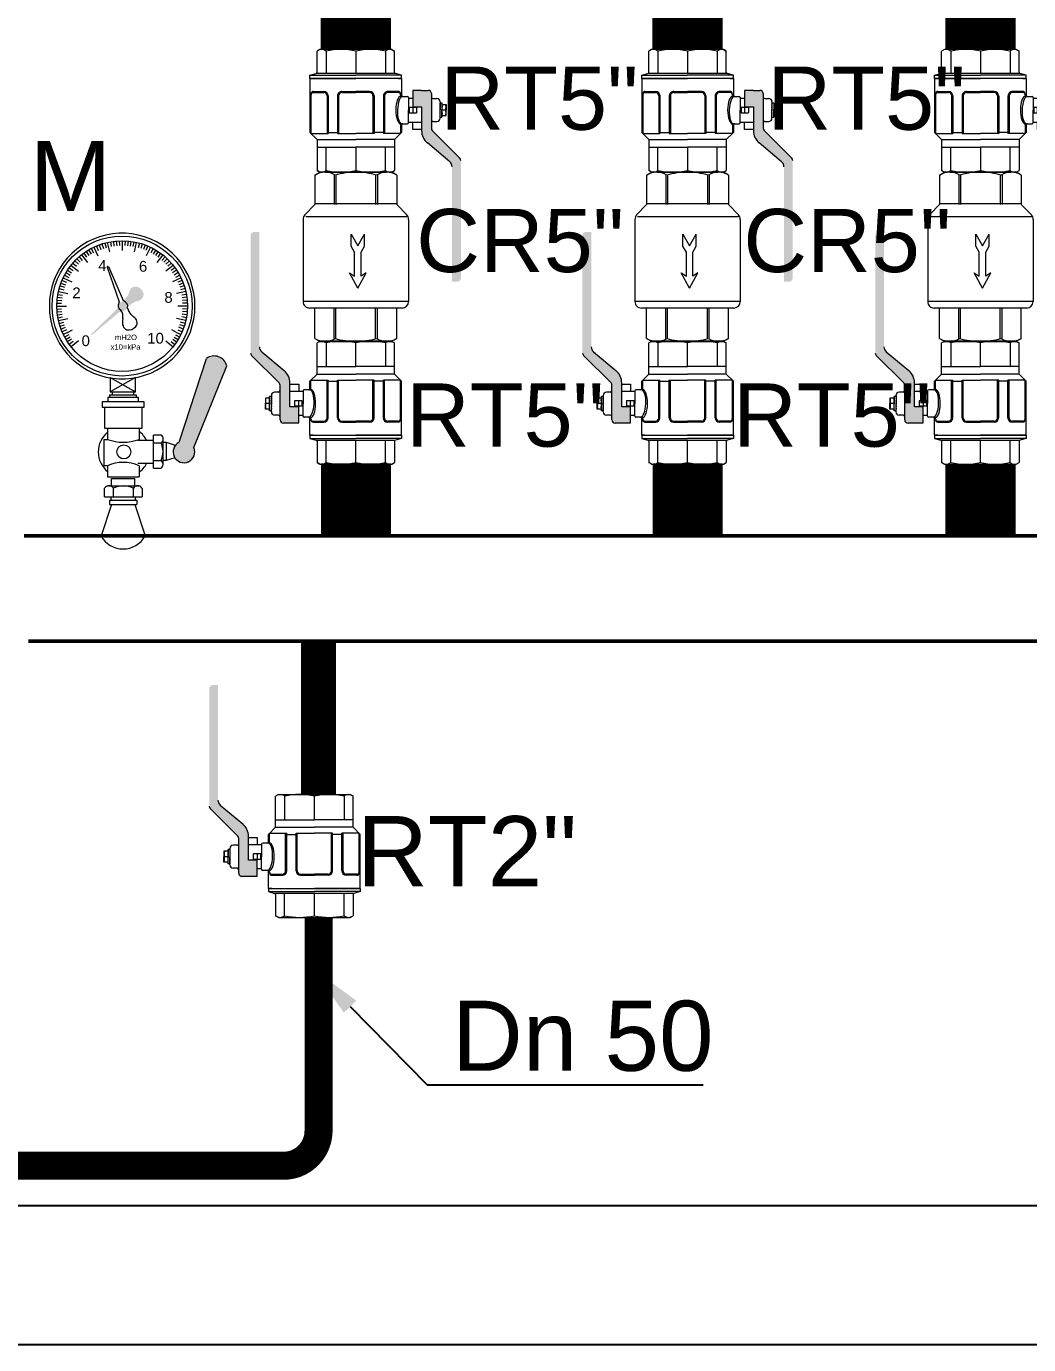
# Model space of a CAD drawing. Header units: millimetres. Extents: x 0 to 53377, y 0 to 36189.
# Drawn here: x 35312 to 36740, y 26430 to 28309 of the extents above; entities that cross this region are included whole.
import ezdxf
from ezdxf import colors
from ezdxf.entities.mleader import LeaderData, LeaderLine
from ezdxf.math import Vec2, Vec3

# ---------------------------------------------------------------- set-up
doc = ezdxf.new("R2010")
doc.units = ezdxf.units.MM
doc.layers.add('MC-SAN-VANE', color=7, linetype='Continuous')
doc.layers.add('SAN-MC-TEXT', color=7, linetype='Continuous')
for name, color, linetype, lineweight in [('S_APA RECE', 5, 'Continuous', 25), ('SAN-MC-COLD WATER', 5, 'Continuous', 30), ('SAN-MC-VALVE', 7, 'Continuous', 5)]:
    doc.layers.add(name, color=color, linetype=linetype, lineweight=lineweight)
doc.styles.add('MC-1_la_050', font='arial.ttf', dxfattribs={"height": 0.1})
doc.styles.get("Standard").update_dxf_attribs({"font": 'arial.ttf'})

# ---------------------------------------------------------------- blocks, each defined once
blk = doc.blocks.new('rt')
at = {"layer": 'SAN-MC-VALVE'}
h = blk.add_hatch(color=1, dxfattribs=at)
h.dxf.hatch_style = 1
h.paths.add_polyline_path([(760356.4, -58740.1), (760334.6, -58740.4), (760332.8, -58740.1), (760331.8, -58739.5), (760330.8, -58738.5), (760330.5, -58738), (760330.1, -58737), (760329.9, -58735.8), (760329.9, -58686.4), (760329.6, -58684.6), (760328.6, -58683.1), (760289.3, -58643.8), (760288.3, -58642.3), (760287.9, -58640.5), (760287.9, -58472.5), (760289.3, -58469.2), (760292.6, -58467.8), (760300.4, -58467.8), (760300.4, -58631.6), (760300.6, -58633.8), (760301.2, -58635.5), (760302.3, -58637.3), (760303.7, -58638.7), (760335.6, -58665.5), (760339.3, -58669.3), (760340.5, -58671.2), (760341.7, -58673.5), (760343, -58677), (760343.7, -58680.4), (760343.9, -58683.3), (760343.9, -58717.1), (760356.4, -58717.1)])
at = {"layer": 'SAN-MC-VALVE', "linetype": 'Continuous'}
for p, q in [((760386.5, -58623.8), (760382.5, -58626.1)), ((760382.5, -58670.4), (760382.5, -58626.1)), ((760386.5, -58623.8), (760488.9, -58623.8)), ((760395.4, -58626.1), (760395.4, -58659.6)), ((760437.7, -58659.6), (760437.7, -58626.1)), ((760480, -58626.1), (760480, -58659.6)), ((760488.9, -58623.8), (760492.9, -58626.1)), ((760492.9, -58670.4), (760492.9, -58626.1)), ((760328.6, -58683.1), (760289.3, -58643.8)), ((760303.7, -58638.7), (760335.6, -58665.5)), ((760382.5, -58659.6), (760437.7, -58659.6)), ((760492.9, -58659.6), (760437.7, -58659.6)), ((760343.9, -58717.1), (760343.9, -58683.3)), ((760343.9, -58684.8), (760356.4, -58684.8)), ((760356.4, -58684.8), (760356.4, -58695.3)), ((760372.4, -58680.6), (760382.5, -58670.4)), ((760372.4, -58691.4), (760372.4, -58680.6)), ((760373.9, -58691.4), (760373.9, -58679)), ((760373.9, -58679), (760398.4, -58679)), ((760382.5, -58670.4), (760437.7, -58670.4)), ((760396.8, -58732.7), (760396.8, -58679)), ((760398.4, -58732.7), (760398.4, -58679)), ((760398.4, -58680.6), (760411.6, -58680.6)), ((760411.6, -58732.7), (760411.6, -58679)), ((760411.6, -58679), (760437.7, -58679)), ((760413.2, -58732.7), (760413.2, -58679)), ((760492.9, -58670.4), (760437.7, -58670.4)), ((760463.8, -58679), (760437.7, -58679)), ((760462.2, -58732.7), (760462.2, -58679)), ((760463.8, -58732.7), (760463.8, -58679)), ((760477, -58680.6), (760463.8, -58680.6)), ((760477, -58732.7), (760477, -58679)), ((760501.5, -58679), (760477, -58679)), ((760478.6, -58732.7), (760478.6, -58679)), ((760503, -58680.6), (760492.9, -58670.4)), ((760501.5, -58734.2), (760501.5, -58679)), ((760503, -58757.5), (760503, -58680.6)), ((760314.4, -58704.7), (760308.9, -58704.7)), ((760308.9, -58704.7), (760308.9, -58712.5)), ((760314.4, -58704.7), (760315, -58702.3)), ((760317.5, -58702.3), (760315, -58702.3)), ((760315, -58702.3), (760315, -58712.5)), ((760317.5, -58702.3), (760317.2, -58702.6)), ((760317.5, -58702.6), (760317.2, -58703.7)), ((760317.2, -58702.6), (760317.5, -58702.6)), ((760317.5, -58703.7), (760317.2, -58705.9)), ((760317.2, -58703.7), (760317.5, -58703.7)), ((760317.5, -58700.8), (760317.5, -58712.5)), ((760327.6, -58696.1), (760322.1, -58696.1)), ((760329.9, -58712.4), (760329.9, -58686.4)), ((760362.6, -58695.3), (760343.9, -58695.3)), ((760362.6, -58694.5), (760362.6, -58712.4)), ((760372.4, -58693), (760364.1, -58693)), ((760308.9, -58720.2), (760308.9, -58712.5)), ((760314.4, -58720.2), (760308.9, -58720.2)), ((760315, -58712.5), (760309.5, -58712.5)), ((760314.4, -58720.2), (760315, -58722.6)), ((760315, -58722.6), (760315, -58712.5)), ((760317.2, -58722.6), (760315, -58722.6)), ((760317.5, -58705.9), (760317.2, -58709)), ((760317.2, -58705.9), (760317.5, -58705.9)), ((760317.2, -58709), (760317.5, -58709)), ((760317.5, -58709), (760317.2, -58712.5)), ((760317.5, -58712.5), (760317.2, -58715.9)), ((760317.2, -58712.5), (760317.5, -58712.5)), ((760317.5, -58715.9), (760317.2, -58718.9)), ((760317.2, -58715.9), (760317.5, -58715.9)), ((760317.5, -58719), (760317.2, -58721.2)), ((760317.2, -58719), (760317.5, -58719)), ((760317.5, -58721.2), (760317.2, -58722.4)), ((760317.2, -58721.2), (760317.5, -58721.2)), ((760317.5, -58722.4), (760317.2, -58722.6)), ((760317.5, -58722.4), (760317.2, -58722.4)), ((760317.5, -58722.4), (760317.2, -58722.4)), ((760317.2, -58722.4), (760317.5, -58722.4)), ((760317.5, -58724.1), (760317.5, -58712.5)), ((760329.9, -58735.8), (760329.9, -58712.4)), ((760356.4, -58717.1), (760343.9, -58717.1)), ((760350.5, -58709.3), (760350.5, -58715.5)), ((760361.5, -58708.5), (760351.2, -58708.5)), ((760361.5, -58716.3), (760351.2, -58716.3)), ((760356.4, -58740.1), (760356.4, -58717.1)), ((760356.6, -58715.5), (760356.6, -58709.3)), ((760361.5, -58716.3), (760361.5, -58708.5)), ((760362.6, -58730.3), (760362.6, -58712.4)), ((760327.6, -58728.8), (760322.1, -58728.8)), ((760343.9, -58740.4), (760334.6, -58740.4)), ((760343.9, -58740.1), (760343.9, -58740.4)), ((760343.9, -58740.1), (760356.4, -58740.1)), ((760362.6, -58729.5), (760356.4, -58729.5)), ((760372.4, -58731.9), (760364.1, -58731.9)), ((760372.4, -58757.5), (760372.4, -58733.4)), ((760373.9, -58734.2), (760373.9, -58733.4)), ((760377, -58737.3), (760392.1, -58737.3)), ((760377, -58738.9), (760392.1, -58738.9)), ((760417.9, -58737.3), (760437.7, -58737.3)), ((760417.9, -58738.9), (760437.7, -58738.9)), ((760457.5, -58737.3), (760437.7, -58737.3)), ((760457.5, -58738.9), (760437.7, -58738.9)), ((760498.3, -58737.3), (760483.2, -58737.3)), ((760498.3, -58738.9), (760483.2, -58738.9)), ((760377, -58757.5), (760372.4, -58757.5)), ((760372.4, -58757.5), (760373.4, -58757.5)), ((760372.4, -58757.5), (760437.7, -58757.5)), ((760372.4, -58757.5), (760372.4, -58762.2)), ((760373.5, -58757.5), (760374.9, -58757.5)), ((760374.9, -58757.5), (760437.7, -58757.5)), ((760500.5, -58757.5), (760437.7, -58757.5)), ((760437.7, -58757.5), (760503, -58757.5)), ((760503, -58757.5), (760499.5, -58757.5)), ((760501.8, -58757.5), (760500.5, -58757.5)), ((760503, -58757.5), (760502, -58757.5)), ((760503, -58757.5), (760503, -58762.2)), ((760372.4, -58762.2), (760381.3, -58764.6)), ((760372.4, -58762.2), (760437.7, -58762.2)), ((760492.9, -58764.9), (760382.5, -58764.9)), ((760382.5, -58766.1), (760382.5, -58796.5)), ((760395.4, -58796.5), (760395.4, -58764.9)), ((760503, -58762.2), (760437.7, -58762.2)), ((760437.7, -58796.5), (760437.7, -58764.9)), ((760480, -58796.5), (760480, -58764.9)), ((760492.9, -58766.1), (760492.9, -58796.5)), ((760503, -58762.2), (760494.1, -58764.6)), ((760386.5, -58798.8), (760382.5, -58796.5)), ((760488.9, -58798.8), (760492.9, -58796.5)), ((760386.5, -58798.8), (760488.9, -58798.8))]:
    blk.add_line(p, q, dxfattribs=at)
for centre, radius, start, end in [((760389, -58634.1), 10.3, 50.9211, 129.0789), ((760416.6, -58722), 98.2, 77.5816, 102.4184), ((760458.8, -58722), 98.2, 77.5816, 102.4184), ((760486.4, -58634.1), 10.3, 50.9211, 129.0789), ((760292.6, -58640.5), 4.67, 180, 224.9999), ((760309.7, -58631.6), 9.33, 180, 230.0001), ((760320.6, -58683.3), 23.3, 0, 50), ((760325.3, -58686.4), 4.67, 0, 44.9996), ((760323.2, -58708.6), 14.2, 164.0201, 195.9799), ((760331.5, -58707.4), 17.3, 162.983, 197.017), ((760322.1, -58700.8), 4.67, 90, 180), ((760327.6, -58693.8), 2.33, 270, 0), ((760364.1, -58694.5), 1.56, 90, 180), ((760370.8, -58691.4), 1.56, 270, 0), ((760372.4, -58691.4), 1.56, 270, 0), ((760323.2, -58716.4), 14.2, 164.0201, 195.9799), ((760331.6, -58717.5), 17.4, 163.0712, 196.9288), ((760351.2, -58709.3), 0.778, 90, 180), ((760351.2, -58715.5), 0.778, 180, 270), ((760355.8, -58709.3), 0.778, 0, 90), ((760355.8, -58715.5), 0.778, 270, 0), ((760322.1, -58724.1), 4.67, 180, 270), ((760327.6, -58731.1), 2.33, 0, 90), ((760334.6, -58735.8), 4.67, 180, 270), ((760364.1, -58730.3), 1.56, 180, 270), ((760370.8, -58733.4), 1.56, 0, 90), ((760372.4, -58733.4), 1.56, 0, 90), ((760377, -58734.2), 3.11, 180, 270), ((760377, -58735.8), 3.11, 180, 270), ((760392.1, -58732.7), 4.67, 270, 0), ((760392.1, -58732.7), 6.22, 270, 0), ((760417.9, -58732.7), 6.22, 180, 270), ((760417.9, -58732.7), 4.67, 180, 270), ((760457.5, -58732.7), 6.22, 270, 0), ((760457.5, -58732.7), 4.67, 270, 0), ((760483.2, -58732.7), 6.22, 180, 270), ((760483.2, -58732.7), 4.67, 180, 270), ((760498.3, -58734.2), 3.11, 270, 0), ((760498.3, -58735.8), 3.11, 270, 0), ((760504.6, -58735.8), 3.11, 180, 180.0000027747644), ((760380.9, -58766.1), 1.56, 0, 74.9998), ((760494.5, -58766.1), 1.56, 105.0002, 180), ((760389, -58788.5), 10.3, 230.9211, 309.0789), ((760416.6, -58700.6), 98.2, 257.5816, 282.4184), ((760458.8, -58700.6), 98.2, 257.5816, 282.4184), ((760486.4, -58788.5), 10.3, 230.9211, 309.0789)]:
    blk.add_arc(centre, radius, start, end, dxfattribs=at)
for centre, major_axis, ratio in [((760371.6, -58712.4), (0.8, 19.4), 0.343041), ((760373.5, -58712.4), (0, 19.9), 0.355391)]:
    blk.add_ellipse(centre, major_axis=major_axis, ratio=ratio, start_param=3.141593, end_param=6.283185, dxfattribs=at)
blk = doc.blocks.new('MAN')
at = {"layer": 'SAN-MC-VALVE', "lineweight": 5}
h = blk.add_hatch(color=1, dxfattribs=at)
edge = h.paths.add_edge_path()
edge.add_arc((69936.3, 149089), 8.93, 98.3516, 186.7188)
edge.add_line((69927.4, 149088), (69889.7, 149050.9))
edge.add_arc((69890.3, 149050.3), 0.871, 140.6187, 317.9808)
edge.add_line((69891, 149049.8), (69931, 149083.6))
edge.add_arc((69933.2, 149091.8), 8.48, 255.5699, 348.5337)
edge.add_arc((69954.1, 149082.1), 14.9, 101.1321, 147.5393, ccw=False)
edge.add_line((69951.2, 149096.8), (69954.4, 149097.6))
edge.add_arc((69953.4, 149108.6), 11, 275.2597, 355.2629)
edge.add_arc((69950.2, 149105), 14.4, 10.7132, 69.2213)
edge.add_arc((69953.1, 149109.1), 9.63, 76.9038, 172.4916)
edge.add_line((69943.6, 149110.4), (69941.8, 149105.7))
edge.add_arc((69925, 149113.4), 18.5, 302.7102, 335.3468, ccw=False)
at = {"layer": 'SAN-MC-VALVE'}
h = blk.add_hatch(color=1, dxfattribs=at)
h.dxf.hatch_style = 1
h.paths.add_polyline_path([(70014.9, 148897, 2.33833), (70035.8, 148889.3), (70082.7, 149005.7, 0.53181), (70053.7, 149016.3)])
at = {"layer": 'S_APA RECE', "linetype": 'ByBlock', "lineweight": 50, "ltscale": 1.8}
blk.add_lwpolyline([(69793.8, 148763.3), (69903.6, 148763.3)], dxfattribs=at)
at = {"layer": 'SAN-MC-VALVE', "lineweight": 5}
for p, q in [((69897, 149176.5), (69899.7, 149170.2)), ((69900.9, 149178), (69903.3, 149171.7)), ((69904.9, 149179.4), (69907, 149172.9)), ((69908.9, 149180.6), (69910.7, 149174.1)), ((69915.9, 149168.4), (69912.9, 149181.6)), ((69917, 149182.5), (69918.2, 149175.8)), ((69921.1, 149183.1), (69922, 149176.4)), ((69925.3, 149183.6), (69925.9, 149176.8)), ((69929.4, 149183.9), (69929.8, 149177.1)), ((69933.6, 149184), (69933.6, 149170.3)), ((69937.8, 149183.9), (69937.5, 149177.1)), ((69942, 149183.6), (69941.4, 149176.8)), ((69946.1, 149183.1), (69945.2, 149176.4)), ((69950.2, 149182.5), (69949, 149175.8)), ((69951.3, 149168.4), (69954.3, 149181.6)), ((69958.4, 149180.6), (69956.6, 149174.1)), ((69962.4, 149179.4), (69960.3, 149172.9)), ((69966.3, 149178), (69963.9, 149171.7)), ((69970.2, 149176.5), (69967.5, 149170.2)), ((69869.3, 149158.2), (69874, 149153.3)), ((69872.4, 149161), (69876.9, 149155.9)), ((69875.6, 149163.7), (69884.1, 149153)), ((69878.9, 149166.2), (69882.9, 149160.7)), ((69882.4, 149168.6), (69886.1, 149162.9)), ((69885.9, 149170.8), (69889.4, 149165)), ((69889.5, 149172.9), (69892.7, 149166.9)), ((69893.2, 149174.7), (69899.2, 149162.5)), ((69974, 149174.7), (69968.1, 149162.5)), ((69977.7, 149172.9), (69974.5, 149166.9)), ((69981.4, 149170.8), (69977.9, 149165)), ((69984.9, 149168.6), (69981.1, 149162.9)), ((69991.6, 149163.7), (69983.2, 149153)), ((69988.3, 149166.2), (69984.3, 149160.7)), ((69994.9, 149161), (69990.4, 149155.9)), ((69997.9, 149158.2), (69993.2, 149153.3)), ((69853.7, 149138.6), (69859.6, 149135.1)), ((69856, 149142.2), (69861.6, 149138.4)), ((69858.3, 149145.6), (69863.8, 149141.6)), ((69860.9, 149148.9), (69871.5, 149140.4)), ((69863.5, 149152.1), (69868.7, 149147.7)), ((69866.4, 149155.2), (69871.3, 149150.5)), ((69912.4, 149146.4), (69929.6, 149096.9)), ((69914, 149147.2), (69934.9, 149098.7)), ((70006.4, 149148.9), (69995.7, 149140.4)), ((70000.9, 149155.2), (69996, 149150.5)), ((70003.7, 149152.1), (69998.6, 149147.7)), ((70008.9, 149145.6), (70003.4, 149141.6)), ((70011.3, 149142.2), (70005.6, 149138.4)), ((70013.5, 149138.6), (70007.7, 149135.1)), ((69846.5, 149123.6), (69852.9, 149121.2)), ((69848, 149127.5), (69854.3, 149124.8)), ((69849.8, 149131.3), (69862, 149125.4)), ((69851.7, 149135), (69857.7, 149131.8)), ((70017.5, 149131.3), (70005.2, 149125.4)), ((70015.6, 149135), (70009.6, 149131.8)), ((70019.2, 149127.5), (70012.9, 149124.8)), ((70020.7, 149123.6), (70014.4, 149121.2)), ((69841.4, 149103.4), (69848.1, 149102.5)), ((69842.1, 149107.5), (69848.7, 149106.3)), ((69842.9, 149111.6), (69856.2, 149108.6)), ((69843.9, 149115.7), (69850.5, 149113.9)), ((69845.1, 149119.7), (69851.6, 149117.6)), ((70024.3, 149111.6), (70011.1, 149108.6)), ((70022.1, 149119.7), (70015.7, 149117.6)), ((70023.3, 149115.7), (70016.8, 149113.9)), ((70025.2, 149107.5), (70018.5, 149106.3)), ((70025.8, 149103.4), (70019.1, 149102.5)), ((69840.6, 149090.9), (69854.2, 149090.9)), ((69840.7, 149095.1), (69847.4, 149094.8)), ((69840.7, 149086.7), (69847.4, 149087)), ((69840.9, 149099.2), (69847.7, 149098.6)), ((69840.9, 149082.6), (69847.7, 149083.2)), ((70026.7, 149090.9), (70013.1, 149090.9)), ((70026.3, 149099.2), (70019.5, 149098.6)), ((70026.3, 149082.6), (70019.5, 149083.2)), ((70026.6, 149095.1), (70019.8, 149094.8)), ((70026.6, 149086.7), (70019.8, 149087)), ((69841.4, 149078.4), (69848.1, 149079.3)), ((69842.1, 149074.3), (69848.7, 149075.5)), ((69842.9, 149070.2), (69856.2, 149073.2)), ((69843.9, 149066.1), (69850.5, 149068)), ((69845.1, 149062.1), (69851.6, 149064.2)), ((69934.6, 149073.3), (69934.2, 149070)), ((69946.3, 149078.9), (69950, 149075.5)), ((70024.3, 149070.2), (70011.1, 149073.2)), ((70022.1, 149062.1), (70015.7, 149064.2)), ((70023.3, 149066.1), (70016.8, 149068)), ((70025.2, 149074.3), (70018.5, 149075.5)), ((70025.8, 149078.4), (70019.1, 149079.3)), ((69846.5, 149058.2), (69852.9, 149060.6)), ((69854.3, 149057), (69848, 149054.3)), ((69855.9, 149053.4), (69849.8, 149050.5)), ((69857.7, 149050), (69851.7, 149046.8)), ((69859.6, 149046.7), (69853.7, 149043.2)), ((69855.9, 149053.4), (69862.8, 149056.8)), ((70011.3, 149053.4), (70004.5, 149056.8)), ((70007.7, 149046.7), (70013.5, 149043.2)), ((70009.6, 149050), (70015.6, 149046.8)), ((70011.3, 149053.4), (70017.5, 149050.5)), ((70012.9, 149057), (70019.2, 149054.3)), ((70020.7, 149058.2), (70014.4, 149060.6)), ((69861.5, 149043.5), (69855.9, 149039.7)), ((69863.8, 149040.2), (69858.3, 149036.2)), ((69871.5, 149041.4), (69860.9, 149032.9)), ((69995.7, 149041.4), (70006.4, 149032.9)), ((70003.4, 149040.2), (70008.9, 149036.2)), ((70005.7, 149043.5), (70011.3, 149039.7)), ((70014.9, 148897), (70053.7, 149016.3)), ((69916.5, 148989.2), (69916.5, 148968.5)), ((69916.5, 148989.2), (69952.8, 148968.5)), ((69952.7, 148989.2), (69916.5, 148968.5)), ((69952.7, 148968.3), (69952.7, 148989.2)), ((70035.8, 148889.3), (70082.7, 149005.7)), ((69913.2, 148961.1), (69956.6, 148961.1)), ((69913.2, 148961.1), (69913.2, 148954.3)), ((69915.7, 148964.4), (69915.7, 148961.1)), ((69915.7, 148964.4), (69953.7, 148964.4)), ((69916.5, 148968.5), (69952.8, 148968.5)), ((69919.4, 148968.5), (69919.4, 148964.4)), ((69950, 148968.6), (69950, 148964.4)), ((69953.7, 148964.4), (69953.7, 148961.1)), ((69956.6, 148961.1), (69956.6, 148954.3)), ((69913, 148916.8), (69913, 148900.8)), ((69957.7, 148916.8), (69957.7, 148900.8)), ((69978.2, 148859.9), (69978.2, 148906.9)), ((69978.2, 148896.1), (69989.2, 148896.1)), ((69996.5, 148896.8), (70009.4, 148892.5)), ((69913, 148863.3), (69913, 148847.4)), ((69957.7, 148863.3), (69957.7, 148847.4)), ((69978.2, 148870.9), (69989.2, 148870.9)), ((70008.8, 148874.7), (69996.5, 148871)), ((69913, 148847.4), (69957.7, 148847.4)), ((69917.7, 148819.5), (69917.7, 148814.5)), ((69921.1, 148819.1), (69921.1, 148831.5)), ((69949.7, 148819.1), (69949.7, 148831.5)), ((69952.4, 148819.2), (69952.4, 148814.2)), ((69908.7, 148819.1), (69962, 148819.1)), ((69915.4, 148814.1), (69915.4, 148808)), ((69915.4, 148814.1), (69954.6, 148814.1)), ((69915.4, 148808), (69954.6, 148808)), ((69954.6, 148814.1), (69954.6, 148808))]:
    blk.add_line(p, q, dxfattribs=at)
for points in [[(70037.4, 149090.9), (70037, 149100.2), (70035.7, 149109.4), (70033.6, 149118.5), (70030.8, 149127.4), (70027.1, 149135.9), (70022.7, 149144.1), (70017.6, 149151.9), (70011.8, 149159.2), (70005.3, 149165.9), (69998.3, 149172), (69990.8, 149177.5), (69982.8, 149182.3), (69974.4, 149186.3), (69965.7, 149189.6), (69956.7, 149192.1), (69947.6, 149193.7), (69938.3, 149194.6), (69929, 149194.6), (69919.7, 149193.7), (69910.5, 149192.1), (69901.6, 149189.6), (69892.8, 149186.3), (69884.5, 149182.3), (69876.5, 149177.5), (69868.9, 149172), (69861.9, 149165.9), (69855.5, 149159.2), (69849.7, 149151.9), (69844.5, 149144.1), (69840.1, 149135.9), (69836.5, 149127.4), (69833.6, 149118.5), (69831.5, 149109.4), (69830.3, 149100.2), (69829.9, 149090.9), (69830.3, 149081.6), (69831.5, 149072.4), (69833.6, 149063.3), (69836.5, 149054.4), (69840.1, 149045.9), (69844.5, 149037.7), (69849.7, 149029.9), (69855.5, 149022.6), (69861.9, 149015.9), (69868.9, 149009.8), (69876.5, 149004.3), (69884.5, 148999.5), (69892.8, 148995.5), (69901.6, 148992.2), (69910.5, 148989.7), (69919.7, 148988.1), (69929, 148987.2), (69938.3, 148987.2), (69947.6, 148988.1), (69956.7, 148989.7), (69965.7, 148992.2), (69974.4, 148995.5), (69982.8, 148999.5), (69990.8, 149004.3), (69998.3, 149009.8), (70005.3, 149015.9), (70011.8, 149022.6), (70017.6, 149029.9), (70022.7, 149037.7), (70027.1, 149045.9), (70030.8, 149054.4), (70033.6, 149063.3), (70035.7, 149072.4), (70037, 149081.6)], [(69905, 148946.8), (69964.8, 148946.8), (69964.8, 148954.3), (69905, 148954.3)]]:
    blk.add_lwpolyline(points, close=True, dxfattribs=at)
for points in [[(69908.5, 148946.8), (69908.5, 148916.8), (69962.1, 148916.8), (69962.1, 148946.8)], [(69913, 148863.3), (69908.1, 148863.3), (69908.1, 148900.8), (69913, 148900.8)], [(69955.8, 148899.7), (69978.2, 148899.7)], [(69989.2, 148906.9), (69978.2, 148906.9)], [(69991.9, 148864.7), (69991.9, 148903.2)], [(69991.9, 148896.8), (69996.5, 148896.8), (69996.5, 148871), (69991.9, 148871)], [(69978.2, 148866.6), (69955.8, 148866.6)], [(69978.2, 148859.9), (69989.2, 148859.9)], [(69918.7, 148834.7), (69918.7, 148845), (69951.3, 148845), (69951.3, 148834.7)], [(69908.7, 148819.1), (69908.7, 148831.5)], [(69914.1, 148834.7), (69957.7, 148834.7)], [(69962, 148831.5), (69962, 148819.1)], [(69918.3, 148808), (69903.6, 148763.3)], [(69951.9, 148808), (69966.4, 148763.3)]]:
    blk.add_lwpolyline(points, dxfattribs=at)
for centre, radius in [((69933.6, 149090.9), 99.7), ((69933.6, 149090.9), 93.1), ((69936, 148883.1), 10)]:
    blk.add_circle(centre, radius, dxfattribs=at)
for centre, radius, start, end in [((69913.3, 149146.6), 0.91, 45.0621, 191.2661), ((69936.5, 149091.9), 8.48, 144.4342, 237.398), ((69919.9, 149075.9), 14.9, 349.9965, 36.4037), ((69932.7, 149090), 8.93, 347.216, 75.5832), ((69959.5, 149091.7), 18.5, 191.5746, 224.2112), ((69944.9, 149067), 11, 164.124, 244.1272), ((69945.4, 149067), 9.63, 325.7682, 61.356), ((69942.6, 149071.2), 14.4, 259.5776, 318.0857), ((70064.7, 149001.2), 18.6, 13.991, 126.009), ((69936, 148883.1), 36.4, 129.2376, 230.7624), ((69935.3, 148963.4), 66.5, 250.3246, 289.6754), ((69936, 148883.1), 36.4, 26.9874, 53.4243), ((69985.8, 148901.5), 6.38, 302.1374, 57.8626), ((69961.8, 148883.5), 30.1, 335.2225, 24.7775), ((70021.7, 148883.1), 15.4, 116.3085, 23.6915), ((69935.3, 148813.6), 54.5, 65.7479, 114.2521), ((69936, 148883.1), 36.4, 306.5757, 333.0126), ((69985.3, 148865.4), 6.72, 305.5529, 54.4471), ((69914.9, 148827.1), 7.62, 35.5529, 144.4471), ((69935.4, 148800.5), 34.1, 65.2225, 114.7775), ((69955.8, 148827.7), 7.23, 32.1374, 147.8626), ((69935, 148780.8), 36, 209.1721, 330.8279)]:
    blk.add_arc(centre, radius, start, end, dxfattribs=at)
at = {"layer": 'SAN-MC-VALVE', "lineweight": 5, "attachment_point": 1}
for s, insert, char_height, width in [('{\\fArial|b0|i0|c0|p34;4}', (69899.5, 149156.3), 15.339, 40.782), ('{\\fArial|b0|i0|c0|p34;6}', (69957.5, 149155.2), 15.339, 40.782), ('{\\fArial|b0|i0|c0|p34;2}', (69862.6, 149117.4), 15.339, 40.782), ('{\\fArial|b0|i0|c0|p34;8}', (69993.8, 149110.9), 15.339, 40.782), ('{\\fArial|b0|i0|c0|p34;0}', (69875.8, 149049.2), 15.339, 40.782), ('{\\fArial|b0|i0|c0|p34;mH2O}', (69923.4, 149050.2), 7.776, 34.816), ('{\\fArial|b0|i0|c0|p34;10}', (69969.3, 149052.7), 15.339, 40.782), ('{\\fArial|b0|i0|c0|p34;x10=kPa}', (69917.2, 149036.5), 7.776, 34.816)]:
    blk.add_mtext(s, dxfattribs=dict(at, insert=insert, char_height=char_height, width=width))
blk = doc.blocks.new('VANE CLAPETA')
at = {"layer": 'MC-SAN-VANE', "linetype": 'Continuous', "lineweight": 5}
for p, q in [((104417.8, 148649.2), (104489.4, 148649.2)), ((104418, 148649.2), (104487.2, 148649.2)), ((104489.4, 148649.2), (104489.4, 148557.4)), ((104379.2, 148638.9), (104376.7, 148634.7)), ((104379.2, 148638.9), (104404.9, 148638.9)), ((104379.2, 148638.9), (104404.9, 148638.9)), ((104404.3, 148638.9), (104404.3, 148567.8)), ((104404.9, 148638.9), (104413.9, 148647.7)), ((104415.5, 148647.8), (104415.5, 148559.7)), ((104495.1, 148643.6), (104495.1, 148563.1)), ((104521.5, 148638.9), (104495.1, 148638.9)), ((104521.5, 148638.9), (104495.1, 148638.9)), ((104521.5, 148638.9), (104523.9, 148634.7)), ((104376.7, 148634.7), (104376.7, 148572)), ((104376.7, 148576.9), (104376.7, 148629.8)), ((104523.9, 148634.7), (104523.9, 148572)), ((104523.9, 148634.7), (104523.9, 148572)), ((104379.2, 148622.2), (104404.9, 148622.2)), ((104379.2, 148620.6), (104404.9, 148620.6)), ((104521.5, 148622.2), (104495.1, 148622.2)), ((104521.5, 148620.6), (104495.1, 148620.6)), ((104379.2, 148586), (104404.9, 148586)), ((104379.2, 148584.5), (104404.9, 148584.5)), ((104521.5, 148586), (104495.1, 148586)), ((104521.5, 148584.5), (104495.1, 148584.5)), ((104379.2, 148567.7), (104376.7, 148572)), ((104521.5, 148567.7), (104523.9, 148572)), ((104379.2, 148567.7), (104404.9, 148567.7)), ((104379.2, 148567.7), (104404.9, 148567.7)), ((104404.9, 148567.7), (104413.9, 148559)), ((104417.8, 148557.4), (104489.4, 148557.4)), ((104418, 148557.4), (104487.2, 148557.4)), ((104521.5, 148567.7), (104495.1, 148567.7)), ((104521.5, 148567.7), (104495.1, 148567.7))]:
    blk.add_line(p, q, dxfattribs=at)
at = {"layer": 'MC-SAN-VANE', "lineweight": 5}
for p, q in [((104440.7, 148605.1), (104430.6, 148610.9)), ((104441, 148610.9), (104430.6, 148610.9)), ((104430.6, 148599.3), (104440.7, 148605.1)), ((104446.2, 148607.9), (104441, 148610.9)), ((104467.3, 148607.9), (104446.2, 148607.9)), ((104464.3, 148612.4), (104467.3, 148607.9)), ((104477.7, 148605.1), (104464.3, 148612.4)), ((104477.7, 148605.1), (104464.3, 148597.8)), ((104441, 148599.3), (104430.6, 148599.3)), ((104446.2, 148602.3), (104441, 148599.3)), ((104467.3, 148602.3), (104446.2, 148602.3)), ((104464.3, 148597.8), (104467.3, 148602.3))]:
    blk.add_line(p, q, dxfattribs=at)
at = {"layer": 'MC-SAN-VANE', "linetype": 'Continuous', "lineweight": 5}
for centre, radius, start, end in [((104417.8, 148643.6), 5.63, 90, 134.145), ((104489.4, 148643.6), 5.63, 0, 90), ((104393.5, 148630.2), 16.8, 148.5878, 211.4122), ((104507.1, 148630.2), 16.8, 328.5878, 31.4122), ((104444.4, 148603.3), 67.7, 164.5036, 180), ((104456.2, 148603.3), 67.7, 0, 15.4964), ((104444.4, 148603.3), 67.7, 180, 195.4964), ((104456.2, 148603.3), 67.7, 344.5036, 0), ((104393.5, 148576.5), 16.8, 148.5878, 211.4122), ((104507.1, 148576.5), 16.8, 328.5878, 31.4122), ((104417.8, 148563.1), 5.63, 225.855, 270), ((104489.4, 148563.1), 5.63, 270, 0)]:
    blk.add_arc(centre, radius, start, end, dxfattribs=at)

msp = doc.modelspace()

# ---------------------------------------------------------------- linework, layer by layer
at = {"layer": 'S_APA RECE', "linetype": 'ByBlock', "lineweight": 50, "ltscale": 1.8}
for points in [[(35418.5, 27582.6), (39128.9, 27582.6)], [(35315, 27432.6), (39128.9, 27432.6)]]:
    msp.add_lwpolyline(points, dxfattribs=at)
at = {"layer": 'SAN-MC-COLD WATER'}
for points, const_width in [([(13280.5, 31680.6), (13280.5, 32978.5), (36671.7, 32978.5), (36671.7, 28275.9)], 100), ([(32963.9, 27033.4), (33276.9, 27033.4), (33276.9, 29445.9), (36254.2, 29445.9), (36254.2, 28275.9)], 100), ([(32963.9, 26822.1), (33488.2, 26822.1), (33488.2, 29215), (35781.4, 29215), (35781.4, 28275.9)], 100), ([(35781.7, 27686.2), (35781.7, 27582.6)], 100), ([(36254.4, 27686.2), (36254.4, 27582.6)], 100), ([(36671.7, 27685.2), (36671.7, 27582.6)], 100), ([(35728.4, 27214.1), (35728.4, 27432.6)], 50)]:
    msp.add_lwpolyline(points, dxfattribs=dict(at, const_width=const_width))
at = {"layer": 'SAN-MC-COLD WATER', "const_width": 40}
msp.add_lwpolyline([(35728.4, 27039.1), (35728.4, 26735.1, -0.414214), (35678.4, 26685.1), (34612.2, 26685.1)], format="xyb", dxfattribs=at)
at = {"layer": 'SAN-MC-TEXT'}
for p, q in [((20609.2, 26628.4), (40877.6, 26628.4)), ((7939.9, 26430.2), (40875.1, 26430.2))]:
    msp.add_line(p, q, dxfattribs=at)

# ---------------------------------------------------------------- block references
msp.add_blockref('MAN', (-34485.1, -121180.7))
at = {"layer": 'MC-SAN-VANE', "xscale": 1.636561479775442, "yscale": 1.636561479775442, "zscale": 1.636561479775442, "rotation": 270}
for p in [(-207417, 198919.8), (-206944.3, 198919.8), (-206527, 198919.8)]:
    msp.add_blockref('VANE CLAPETA', p, dxfattribs=at)
at = {"layer": 'SAN-MC-VALVE', "rotation": 180}
for p in [(796219.1, -30522.9), (796691.9, -30522.9), (797109.1, -30522.9)]:
    msp.add_blockref('rt', p, dxfattribs=at)
at = {"layer": 'SAN-MC-VALVE'}
for p in [(-724656.3, 86483.7), (-724183.5, 86483.7), (-723766.3, 86483.7), (-724715.3, 85837.9)]:
    msp.add_blockref('rt', p, dxfattribs=at)

# ---------------------------------------------------------------- texts
at = {"layer": 'SAN-MC-TEXT', "width": 317.327, "attachment_point": 3}
for s, insert, char_height in [('\\A1;RT5"', (36184.1, 28251.4), 90), ('\\A1;RT5"', (36650.2, 28251.4), 90), ('M', (35433.2, 28145.6), 100), ('\\A1;CR5"', (36163.7, 28048.6), 90), ('\\A1;CR5"', (36629.8, 28048.6), 90), ('\\A1;RT5"', (36135.1, 27799.9), 90), ('\\A1;RT5"', (36601.2, 27799.9), 90), ('\\A1;RT2"', (36096.7, 27183.4), 100)]:
    msp.add_mtext(s, dxfattribs=dict(at, insert=insert, char_height=char_height))

# ---------------------------------------------------------------- leaders
at = {"layer": 'SAN-MC-TEXT'}
ml = msp.add_multileader_mtext('Standard', dxfattribs=at)
ml.set_content(' Dn 50', color=256, style='MC-1_la_050')
ml.set_leader_properties()
ml.build(insert=Vec2(0, 0))
ml.multileader.update_dxf_attribs({"text_left_attachment_type": 6, "text_right_attachment_type": 6, "dogleg_length": 0.005, "arrow_head_size": 75})
ctx = ml.context
ctx.base_point, ctx.char_height, ctx.arrow_head_size, ctx.landing_gap_size, ctx.plane_origin = Vec3(35883.1, 26800.4, -2.3), 100, 75, 0, Vec3(38605.9, 28140.9, -2.3)
ctx.left_attachment, ctx.right_attachment, ctx.text_align_type = 6, 6, 1
notes = []
notes.append((ctx, [(1, (1, 1, 0), (35883, 26800.4, -2.3), (1, 0), 0.005, [(0, [(35720.7, 26965.3, -2.3)], 256, [])])]))
ctx.mtext.insert, ctx.mtext.width, ctx.mtext.alignment, ctx.mtext.flow_direction = Vec3(36085.5, 26920.4, -2.3), 986.995, 2, 5
for ctx, leaders in notes:
    for number, flags, end, landing, length, lines in leaders:
        leader = LeaderData()
        leader.index, (leader.has_last_leader_line, leader.has_dogleg_vector, leader.attachment_direction) = number, flags
        leader.last_leader_point, leader.dogleg_vector, leader.dogleg_length = Vec3(end), Vec3(landing), length
        for number, points, colour, breaks in lines:
            line = LeaderLine()
            line.index, line.vertices, line.color, line.breaks = number, Vec3.list(points), colors.encode_raw_color(colour), breaks
            leader.lines.append(line)
        ctx.leaders.append(leader)

doc.saveas('drawing.dxf')
